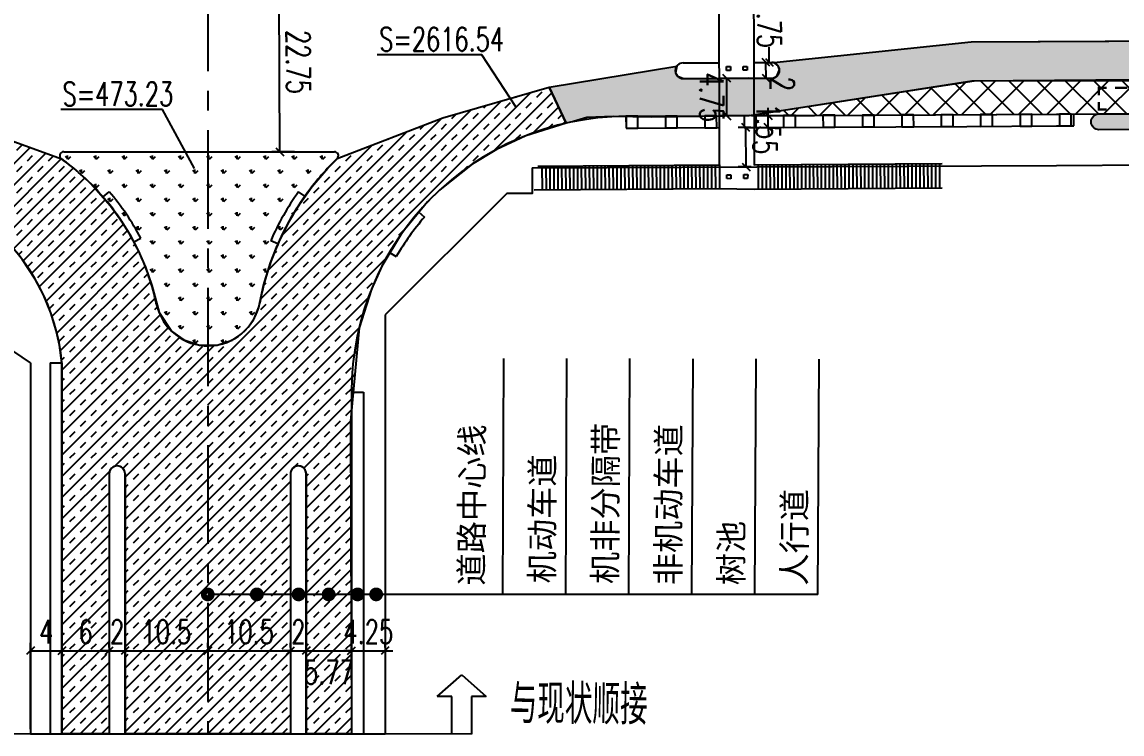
# Model space of a CAD drawing. Extents: x 113363 to 119694, y 18926 to 19620.
# Drawn here: x 116627.9 to 116767.5, y 19182.5 to 19272.9 of the extents above; entities that cross this region are included whole.
import ezdxf
from ezdxf.enums import TextEntityAlignment as Align

# ---------------------------------------------------------------- set-up
doc = ezdxf.new("R2010")
doc.units = 0
for name, pattern in [('11', [3, 2, -1]), ('CENTER', [2, 1.25, -0.25, 0.25, -0.25]), ('CONTINOUS', [0])]:
    doc.linetypes.add(name, pattern=pattern)
for name, color, linetype in [('AXIS', 2, 'Continuous'), ('SGFW', 4, 'Continuous'), ('人行天桥', 6, 'Continuous'), ('人行道', 1, 'Continuous'), ('公交站', 3, 'Continuous'), ('功能带', 2, 'Continuous'), ('对应标注', 1, 'Continuous'), ('无障碍', 3, 'Continuous'), ('树池绿化', 3, 'Continuous'), ('横断面宽度标注', 7, 'Continuous'), ('立道牙', 5, 'Continuous'), ('计量填充层1', 30, 'Continuous'), ('计量填充层2', 241, 'Continuous'), ('计量填充层5', 100, 'Continuous'), ('设计范围', 4, 'Continuous'), ('路网红线', 7, 'Continuous'), ('辅助填充', 3, 'Continuous')]:
    doc.layers.add(name, color=color, linetype=linetype)
doc.styles.add('H1', font='')
doc.styles.add('HZTXT', font='ROMANS', dxfattribs={"width": 0.75, "bigfont": 'HZTXT'})
doc.styles.get("Standard").update_dxf_attribs({"font": 'txtd.shx', "width": 0.7, "bigfont": 'hztxt.shx'})
doc.styles.add('txtd', font='txtd.shx', dxfattribs={"width": 0.7, "bigfont": 'hztxt.shx'})
doc.styles.add('XBT', font='', dxfattribs={"width": 0.85})
doc.styles.get('H1').set_extended_font_data('宋体')
doc.styles.get('XBT').set_extended_font_data('宋体')
doc.dimstyles.get("Standard").update_dxf_attribs({"dimtxt": 3, "dimasz": 1, "dimexe": 1, "dimexo": 0.625, "dimgap": 0.9, "dimtad": 1, "dimdsep": 46, "dimtxsty": 'txtd', "dimblk": 'OBLIQUE', "dimcen": 0.09, "dimclrd": 256, "dimadec": 0, "dimazin": 0, "dimtfac": 1, "dimtix": 1, "dimtmove": 2, "dimatfit": 3, "dimfxl": 1, "dimtolj": 1, "dimtzin": 0, "dimlwd": -1, "dimarcsym": 0})
doc.dimstyles.new('横断面', dxfattribs={"dimtxt": 3, "dimasz": 1, "dimexe": 1, "dimexo": 0.625, "dimgap": 0.9, "dimtad": 1, "dimdsep": 46, "dimtxsty": 'Standard', "dimblk": 'OBLIQUE', "dimcen": 0.09, "dimadec": 0, "dimazin": 0, "dimtfac": 1, "dimtix": 1, "dimtmove": 2, "dimatfit": 3, "dimfxl": 1, "dimtolj": 1, "dimtzin": 0, "dimarcsym": 0})

# ---------------------------------------------------------------- blocks, each defined once
blk = doc.blocks.new('_Oblique')
at = {"color": 0, "linetype": 'ByBlock', "lineweight": -2}
blk.add_line((-0.5, -0.5), (0.5, 0.5), dxfattribs=at)
blk = doc.blocks.new('*U45')
at = {"layer": '横断面宽度标注', "color": 0, "linetype": 'CONTINOUS', "lineweight": -2, "transparency": 16777216}
for p, q in [((116720.42, 19259.48), (116718.79, 19259.47)), ((116720.45, 19254.48), (116718.81, 19254.47))]:
    blk.add_line(p, q, dxfattribs=at)
at = {"layer": '横断面宽度标注', "linetype": 'CONTINOUS', "transparency": 16777216}
blk.add_line((116719.81, 19254.47), (116719.79, 19259.47), dxfattribs=at)
for p, rotation in [((116719.79, 19259.47), 90.28595695252076), ((116719.81, 19254.47), 270.2859569525208)]:
    blk.add_blockref('_Oblique', p, dxfattribs=dict(at, rotation=rotation))
at = {"layer": '横断面宽度标注', "color": 0, "linetype": 'CONTINOUS', "transparency": 16777216, "insert": (116722.2, 19256.99), "char_height": 3, "width": 0.000000001, "attachment_point": 5, "rotation": 270.286, "style": 'txtd'}
blk.add_mtext('\\A1;5', dxfattribs=at)
blk = doc.blocks.new('*U57')
at = {"layer": '横断面宽度标注', "linetype": 'CONTINOUS', "transparency": 16777216}
for p, q in [((116722.63, 19260.99), (116722.62, 19261.99)), ((116722.63, 19259.49), (116722.63, 19260.99)), ((116722.63, 19259.49), (116722.64, 19258.49))]:
    blk.add_line(p, q, dxfattribs=at)
at = {"layer": '横断面宽度标注', "color": 0, "linetype": 'CONTINOUS', "lineweight": -2, "transparency": 16777216}
for p, q in [((116721.45, 19260.98), (116723.63, 19260.99)), ((116721.67, 19259.48), (116723.63, 19259.49))]:
    blk.add_line(p, q, dxfattribs=at)
at = {"layer": '横断面宽度标注', "linetype": 'CONTINOUS', "transparency": 16777216}
for p, rotation in [((116722.63, 19260.99), 270.2859569526877), ((116722.63, 19259.49), 90.28595695268774)]:
    blk.add_blockref('_Oblique', p, dxfattribs=dict(at, rotation=rotation))
at = {"layer": '横断面宽度标注', "color": 0, "linetype": 'CONTINOUS', "transparency": 16777216, "insert": (116722.63, 19260.25), "char_height": 3, "width": 0.000000001, "attachment_point": 5, "rotation": 270.286, "style": 'txtd'}
blk.add_mtext('\\A1;1.5', dxfattribs=at)
blk = doc.blocks.new('*U70')
at = {"layer": '横断面宽度标注', "color": 0, "linetype": 'CONTINOUS', "lineweight": -2, "transparency": 16777216}
for p, q in [((116720.17, 19265.73), (116716.37, 19265.71)), ((116720.2, 19260.98), (116716.39, 19260.96))]:
    blk.add_line(p, q, dxfattribs=at)
at = {"layer": '横断面宽度标注', "linetype": 'CONTINOUS', "transparency": 16777216}
blk.add_line((116717.39, 19260.96), (116717.37, 19265.71), dxfattribs=at)
for p, rotation in [((116717.37, 19265.71), 90.28595695268774), ((116717.39, 19260.96), 270.2859569526877)]:
    blk.add_blockref('_Oblique', p, dxfattribs=dict(at, rotation=rotation))
at = {"layer": '横断面宽度标注', "color": 0, "linetype": 'CONTINOUS', "transparency": 16777216, "insert": (116715.44, 19263.33), "char_height": 3, "width": 0.000000001, "attachment_point": 5, "rotation": 270.286, "style": 'txtd'}
blk.add_mtext('\\A1;4.75', dxfattribs=at)
blk = doc.blocks.new('*U82')
at = {"layer": '横断面宽度标注', "color": 0, "linetype": 'CONTINOUS', "lineweight": -2, "transparency": 16777216}
for p, q in [((116721.43, 19267.73), (116723.34, 19267.74)), ((116721.42, 19265.73), (116723.35, 19265.74))]:
    blk.add_line(p, q, dxfattribs=at)
at = {"layer": '横断面宽度标注', "linetype": 'CONTINOUS', "transparency": 16777216}
blk.add_line((116722.35, 19265.74), (116722.34, 19267.74), dxfattribs=at)
for p, rotation in [((116722.34, 19267.74), 90.28595695268774), ((116722.35, 19265.74), 270.2859569526877)]:
    blk.add_blockref('_Oblique', p, dxfattribs=dict(at, rotation=rotation))
at = {"layer": '横断面宽度标注', "color": 0, "linetype": 'CONTINOUS', "transparency": 16777216, "insert": (116724.43, 19265.02), "char_height": 3, "width": 0.000000001, "attachment_point": 5, "rotation": 270.286, "style": 'txtd'}
blk.add_mtext('\\A1;2', dxfattribs=at)
blk = doc.blocks.new('*U94')
at = {"layer": '横断面宽度标注', "color": 0, "linetype": 'CONTINOUS', "lineweight": -2, "transparency": 16777216}
for p, q in [((116721.39, 19279.48), (116723.71, 19279.49)), ((116721.43, 19267.73), (116723.76, 19267.74))]:
    blk.add_line(p, q, dxfattribs=at)
at = {"layer": '横断面宽度标注', "linetype": 'CONTINOUS', "transparency": 16777216}
for p, q in [((116722.71, 19279.49), (116722.72, 19277.55)), ((116722.76, 19267.74), (116722.75, 19269.68))]:
    blk.add_line(p, q, dxfattribs=at)
for p, rotation in [((116722.71, 19279.49), 90.28595695268774), ((116722.76, 19267.74), 270.2859569526877)]:
    blk.add_blockref('_Oblique', p, dxfattribs=dict(at, rotation=rotation))
at = {"layer": '横断面宽度标注', "color": 0, "linetype": 'CONTINOUS', "transparency": 16777216, "insert": (116722.74, 19273.61), "char_height": 3, "width": 0.000000001, "attachment_point": 5, "rotation": 270.286, "style": 'txtd'}
blk.add_mtext('\\A1;11.75', dxfattribs=at)
blk = doc.blocks.new('*U311')
at = {"layer": '横断面宽度标注', "color": 0, "linetype": 'CONTINOUS', "lineweight": -2, "transparency": 16777216}
for p, q in [((116629, 19183.11), (116629, 19194.06)), ((116633, 19183.11), (116633, 19194.06))]:
    blk.add_line(p, q, dxfattribs=at)
at = {"layer": '横断面宽度标注', "linetype": 'CONTINOUS', "transparency": 16777216}
blk.add_line((116629, 19193.06), (116633, 19193.06), dxfattribs=at)
at = {"layer": '横断面宽度标注', "linetype": 'CONTINOUS', "transparency": 16777216, "rotation": 180}
blk.add_blockref('_Oblique', (116629, 19193.06), dxfattribs=at)
at = {"layer": '横断面宽度标注', "linetype": 'CONTINOUS', "transparency": 16777216}
blk.add_blockref('_Oblique', (116633, 19193.06), dxfattribs=at)
at = {"layer": '横断面宽度标注', "color": 0, "linetype": 'CONTINOUS', "transparency": 16777216, "insert": (116631, 19195.46), "char_height": 3, "width": 0.000000001, "attachment_point": 5, "style": 'txtd'}
blk.add_mtext('\\A1;4', dxfattribs=at)
blk = doc.blocks.new('*U312')
at = {"layer": '横断面宽度标注', "color": 0, "linetype": 'CONTINOUS', "lineweight": -2, "transparency": 16777216}
for p, q in [((116633, 19183.11), (116633, 19194.06)), ((116639, 19193.47), (116639, 19194.06))]:
    blk.add_line(p, q, dxfattribs=at)
at = {"layer": '横断面宽度标注', "linetype": 'CONTINOUS', "transparency": 16777216}
blk.add_line((116633, 19193.06), (116639, 19193.06), dxfattribs=at)
at = {"layer": '横断面宽度标注', "linetype": 'CONTINOUS', "transparency": 16777216, "rotation": 180}
blk.add_blockref('_Oblique', (116633, 19193.06), dxfattribs=at)
at = {"layer": '横断面宽度标注', "linetype": 'CONTINOUS', "transparency": 16777216}
blk.add_blockref('_Oblique', (116639, 19193.06), dxfattribs=at)
at = {"layer": '横断面宽度标注', "color": 0, "linetype": 'CONTINOUS', "transparency": 16777216, "insert": (116636, 19195.46), "char_height": 3, "width": 0.000000001, "attachment_point": 5, "style": 'txtd'}
blk.add_mtext('\\A1;6', dxfattribs=at)
blk = doc.blocks.new('*U313')
at = {"layer": '横断面宽度标注', "color": 0, "linetype": 'CONTINOUS', "lineweight": -2, "transparency": 16777216}
for p, q in [((116639, 19193.47), (116639, 19194.06)), ((116641, 19193.47), (116641, 19194.06))]:
    blk.add_line(p, q, dxfattribs=at)
at = {"layer": '横断面宽度标注', "linetype": 'CONTINOUS', "transparency": 16777216}
for p, q in [((116639, 19193.06), (116638, 19193.06)), ((116639, 19193.06), (116641, 19193.06)), ((116641, 19193.06), (116642, 19193.06))]:
    blk.add_line(p, q, dxfattribs=at)
blk.add_blockref('_Oblique', (116639, 19193.06), dxfattribs=at)
at = {"layer": '横断面宽度标注', "linetype": 'CONTINOUS', "transparency": 16777216, "rotation": 180}
blk.add_blockref('_Oblique', (116641, 19193.06), dxfattribs=at)
at = {"layer": '横断面宽度标注', "color": 0, "linetype": 'CONTINOUS', "transparency": 16777216, "insert": (116640, 19195.46), "char_height": 3, "width": 0.000000001, "attachment_point": 5, "style": 'txtd'}
blk.add_mtext('\\A1;2', dxfattribs=at)
blk = doc.blocks.new('*U315')
at = {"layer": '横断面宽度标注', "color": 0, "linetype": 'CONTINOUS', "lineweight": -2, "transparency": 16777216}
for p, q in [((116641, 19193.47), (116641, 19194.06)), ((116651.5, 19193.47), (116651.5, 19194.06))]:
    blk.add_line(p, q, dxfattribs=at)
at = {"layer": '横断面宽度标注', "linetype": 'CONTINOUS', "transparency": 16777216}
blk.add_line((116641, 19193.06), (116651.5, 19193.06), dxfattribs=at)
at = {"layer": '横断面宽度标注', "linetype": 'CONTINOUS', "transparency": 16777216, "rotation": 180}
blk.add_blockref('_Oblique', (116641, 19193.06), dxfattribs=at)
at = {"layer": '横断面宽度标注', "linetype": 'CONTINOUS', "transparency": 16777216}
blk.add_blockref('_Oblique', (116651.5, 19193.06), dxfattribs=at)
at = {"layer": '横断面宽度标注', "color": 0, "linetype": 'CONTINOUS', "transparency": 16777216, "insert": (116646.25, 19195.46), "char_height": 3, "width": 0.000000001, "attachment_point": 5, "style": 'txtd'}
blk.add_mtext('\\A1;10.5', dxfattribs=at)
blk = doc.blocks.new('*U316')
at = {"layer": '横断面宽度标注', "color": 0, "linetype": 'CONTINOUS', "lineweight": -2, "transparency": 16777216}
for p, q in [((116651.5, 19193.47), (116651.5, 19194.06)), ((116662, 19193.47), (116662, 19194.06))]:
    blk.add_line(p, q, dxfattribs=at)
at = {"layer": '横断面宽度标注', "linetype": 'CONTINOUS', "transparency": 16777216}
blk.add_line((116651.5, 19193.06), (116662, 19193.06), dxfattribs=at)
at = {"layer": '横断面宽度标注', "linetype": 'CONTINOUS', "transparency": 16777216, "rotation": 180}
blk.add_blockref('_Oblique', (116651.5, 19193.06), dxfattribs=at)
at = {"layer": '横断面宽度标注', "linetype": 'CONTINOUS', "transparency": 16777216}
blk.add_blockref('_Oblique', (116662, 19193.06), dxfattribs=at)
at = {"layer": '横断面宽度标注', "color": 0, "linetype": 'CONTINOUS', "transparency": 16777216, "insert": (116656.75, 19195.46), "char_height": 3, "width": 0.000000001, "attachment_point": 5, "style": 'txtd'}
blk.add_mtext('\\A1;10.5', dxfattribs=at)
blk = doc.blocks.new('*U317')
at = {"layer": '横断面宽度标注', "color": 0, "linetype": 'CONTINOUS', "lineweight": -2, "transparency": 16777216}
for p, q in [((116662, 19193.47), (116662, 19194.06)), ((116664, 19193.47), (116664, 19194.06))]:
    blk.add_line(p, q, dxfattribs=at)
at = {"layer": '横断面宽度标注', "linetype": 'CONTINOUS', "transparency": 16777216}
for p, q in [((116662, 19193.06), (116661, 19193.06)), ((116662, 19193.06), (116664, 19193.06)), ((116664, 19193.06), (116665, 19193.06))]:
    blk.add_line(p, q, dxfattribs=at)
blk.add_blockref('_Oblique', (116662, 19193.06), dxfattribs=at)
at = {"layer": '横断面宽度标注', "linetype": 'CONTINOUS', "transparency": 16777216, "rotation": 180}
blk.add_blockref('_Oblique', (116664, 19193.06), dxfattribs=at)
at = {"layer": '横断面宽度标注', "color": 0, "linetype": 'CONTINOUS', "transparency": 16777216, "insert": (116663, 19195.46), "char_height": 3, "width": 0.000000001, "attachment_point": 5, "style": 'txtd'}
blk.add_mtext('\\A1;2', dxfattribs=at)
blk = doc.blocks.new('*U319')
at = {"layer": '横断面宽度标注', "color": 0, "linetype": 'CONTINOUS', "lineweight": -2, "transparency": 16777216}
for p, q in [((116663.98, 19193.69), (116663.98, 19194.06)), ((116669.75, 19193.69), (116669.75, 19194.06))]:
    blk.add_line(p, q, dxfattribs=at)
at = {"layer": '横断面宽度标注', "linetype": 'CONTINOUS', "transparency": 16777216}
blk.add_line((116663.98, 19193.06), (116669.75, 19193.06), dxfattribs=at)
at = {"layer": '横断面宽度标注', "linetype": 'CONTINOUS', "transparency": 16777216, "rotation": 180}
blk.add_blockref('_Oblique', (116663.98, 19193.06), dxfattribs=at)
at = {"layer": '横断面宽度标注', "linetype": 'CONTINOUS', "transparency": 16777216}
blk.add_blockref('_Oblique', (116669.75, 19193.06), dxfattribs=at)
at = {"layer": '横断面宽度标注', "color": 0, "linetype": 'CONTINOUS', "transparency": 16777216, "insert": (116666.88, 19190.33), "char_height": 3, "width": 0.000000001, "attachment_point": 5, "style": 'txtd'}
blk.add_mtext('\\A1;5.77', dxfattribs=at)
blk = doc.blocks.new('*U320')
at = {"layer": '横断面宽度标注', "color": 0, "linetype": 'CONTINOUS', "lineweight": -2, "transparency": 16777216}
for p, q in [((116669.75, 19193.47), (116669.75, 19194.06)), ((116674, 19193.47), (116674, 19194.06))]:
    blk.add_line(p, q, dxfattribs=at)
at = {"layer": '横断面宽度标注', "linetype": 'CONTINOUS', "transparency": 16777216}
for p, q in [((116669.75, 19193.06), (116668.75, 19193.06)), ((116669.75, 19193.06), (116674, 19193.06)), ((116674, 19193.06), (116675, 19193.06))]:
    blk.add_line(p, q, dxfattribs=at)
blk.add_blockref('_Oblique', (116669.75, 19193.06), dxfattribs=at)
at = {"layer": '横断面宽度标注', "linetype": 'CONTINOUS', "transparency": 16777216, "rotation": 180}
blk.add_blockref('_Oblique', (116674, 19193.06), dxfattribs=at)
at = {"layer": '横断面宽度标注', "color": 0, "linetype": 'CONTINOUS', "transparency": 16777216, "insert": (116671.88, 19195.46), "char_height": 3, "width": 0.000000001, "attachment_point": 5, "style": 'txtd'}
blk.add_mtext('\\A1;4.25', dxfattribs=at)
blk = doc.blocks.new('*U178')
at = {"layer": '横断面宽度标注', "color": 0, "linetype": 'CONTINOUS', "lineweight": -2, "transparency": 16777216}
for p, q in [((116662.4, 19279.19), (116659.54, 19279.17)), ((116660.65, 19256.39), (116660.54, 19279.18)), ((116662.51, 19256.4), (116659.65, 19256.39))]:
    blk.add_line(p, q, dxfattribs=at)
for p, rotation in [((116660.54, 19279.18), 90.28595695223831), ((116660.65, 19256.39), 270.2859569522383)]:
    blk.add_blockref('_Oblique', p, dxfattribs=dict(at, rotation=rotation))
at = {"layer": '横断面宽度标注', "color": 0, "linetype": 'CONTINOUS', "transparency": 16777216, "insert": (116662.99, 19267.8), "char_height": 3, "width": 0.000000001, "attachment_point": 5, "rotation": 270.286}
blk.add_mtext('\\A1;22.75', dxfattribs=at)
blk = doc.blocks.new('三位2')
at = {"layer": '公交站'}
blk.add_hatch(color=256, dxfattribs=at).paths.add_polyline_path([(17.66, -9.6, 0.999374), (18.44, -7.75), (-18.44, 7.75, 0.999374), (-19.21, 5.91)])
at = {"layer": '公交站', "linetype": 'Continuous'}
for points in [[(-17.53, 9.92, 0.3, 0.3, 0), (-17.16, 10.8, 0.3, 0.3, 0), (-16.23, 10.41, 0.3, 0.3, 0)], [(-13.83, 9.41, 0.3, 0.3, 0), (-15.27, 10.01, 0.3, 0.3, 0)], [(-17.86, 9.15, 0.3, 0.3, 0), (-18.23, 8.27, 0.3, 0.3, 0), (-17.29, 7.88, 0.3, 0.3, 0)], [(-10.89, 8.18, 0.3, 0.3, 0), (-12.34, 8.79, 0.3, 0.3, 0)], [(-7.89, 6.92, 0.3, 0.3, 0), (-9.33, 7.53, 0.3, 0.3, 0)], [(-6.46, 5.29, 0.3, 0.3, 0), (-6.09, 6.17, 0.3, 0.3, 0), (-7.03, 6.57, 0.3, 0.3, 0)], [(-4.65, 5.73, 0.2, 0.2, 0), (-6.79, 3.22, 0.2, 0.2, 0)], [(-5.87, 2.83, 0.2, 0.2, 0), (-5.58, 6.12, 0.2, 0.2, 0)], [(-4.62, 4.52, 0.3, 0.3, 0), (-4.25, 5.4, 0.3, 0.3, 0), (-3.31, 5.01, 0.3, 0.3, 0)], [(-6.79, 4.52, 0.3, 0.3, 0), (-7.15, 3.64, 0.3, 0.3, 0), (-8.09, 4.03, 0.3, 0.3, 0)], [(-0.92, 4.01, 0.3, 0.3, 0), (-2.36, 4.61, 0.3, 0.3, 0)], [(-4.94, 3.75, 0.3, 0.3, 0), (-5.31, 2.87, 0.3, 0.3, 0), (-4.37, 2.47, 0.3, 0.3, 0)], [(2.02, 2.78, 0.3, 0.3, 0), (0.58, 3.38, 0.3, 0.3, 0)], [(5.03, 1.52, 0.3, 0.3, 0), (3.59, 2.13, 0.3, 0.3, 0)], [(6.45, -0.11, 0.3, 0.3, 0), (6.82, 0.77, 0.3, 0.3, 0), (5.89, 1.16, 0.3, 0.3, 0)], [(8.26, 0.33, 0.2, 0.2, 0), (6.13, -2.18, 0.2, 0.2, 0)], [(7.05, -2.57, 0.2, 0.2, 0), (7.34, 0.72, 0.2, 0.2, 0)], [(8.3, -0.88, 0.3, 0.3, 0), (8.67, 0, 0.3, 0.3, 0), (9.6, -0.39, 0.3, 0.3, 0)], [(6.13, -0.88, 0.3, 0.3, 0), (5.76, -1.76, 0.3, 0.3, 0), (4.83, -1.37, 0.3, 0.3, 0)], [(12, -1.39, 0.3, 0.3, 0), (10.56, -0.79, 0.3, 0.3, 0)], [(7.98, -1.65, 0.3, 0.3, 0), (7.61, -2.54, 0.3, 0.3, 0), (8.54, -2.93, 0.3, 0.3, 0)], [(14.94, -2.62, 0.3, 0.3, 0), (13.5, -2.02, 0.3, 0.3, 0)], [(17.95, -3.88, 0.3, 0.3, 0), (16.5, -3.28, 0.3, 0.3, 0)], [(19.37, -5.51, 0.3, 0.3, 0), (19.74, -4.63, 0.3, 0.3, 0), (18.8, -4.24, 0.3, 0.3, 0)], [(19.05, -6.28, 0.3, 0.3, 0), (18.68, -7.17, 0.3, 0.3, 0), (17.74, -6.77, 0.3, 0.3, 0)]]:
    blk.add_lwpolyline(points, format="xyseb", dxfattribs=at)
at = {"layer": '公交站'}
blk.add_lwpolyline([(18.44, -7.75, -1), (17.66, -9.59), (-19.21, 5.91, -1), (-18.44, 7.75)], format="xyb", close=True, dxfattribs=at)
at = {"layer": '公交站', "linetype": 'Continuous'}
for points in [[(-4.65, 5.73, 0.3, 0.3, 0), (-5.58, 6.12, 0.3, 0.3, 0), (-6.79, 3.22, 0.3, 0.3, 0), (-5.87, 2.83, 0.3, 0.3, 0)], [(8.26, 0.33, 0.3, 0.3, 0), (7.34, 0.72, 0.3, 0.3, 0), (6.13, -2.18, 0.3, 0.3, 0), (7.05, -2.57, 0.3, 0.3, 0)]]:
    blk.add_lwpolyline(points, format="xyseb", close=True, dxfattribs=at)
at = {"layer": '公交站', "style": 'XBT', "width": 0.85}
blk.add_attdef('公交站台', text='', height=3, rotation=337.1616, dxfattribs=at).set_placement((-9.91, -3.65), align=Align.BOTTOM_LEFT)
blk = doc.blocks.new('11')
at = {"layer": '树池绿化', "linetype": 'CONTINOUS'}
blk.add_lwpolyline([(0, 0), (1.5, 0), (1.5, 1.5), (0, 1.5)], close=True, dxfattribs=at)

msp = doc.modelspace()

# ---------------------------------------------------------------- hatches: boundary and pattern name
at = {"layer": '计量填充层1'}
h = msp.add_hatch(dxfattribs=at)
h.set_pattern_fill('NET', color=256, scale=0.8, angle=45, style=0)
h.paths.add_polyline_path([(116888.663, 19261.811), (116862.414, 19265.902), (116838.854, 19265.873), (116829.973, 19265.843), (116813.659, 19265.789), (116797.686, 19265.729), (116775.358, 19265.41), (116748.742, 19265.346), (116742.338, 19264.371), (116735.499, 19263.33), (116720.514, 19261.012), (116724.695, 19260.998), (116727.868, 19261.014), (116822.994, 19261.489), (116871.402, 19261.731)])
at = {"layer": '计量填充层2'}
h = msp.add_hatch(dxfattribs=at)
h.set_pattern_fill('ANSI33', color=256, scale=0.3, style=0)
h.paths.add_polyline_path([(116887.268, 19271.024), (116887.313, 19262.059), (116862.414, 19265.902), (116828.625, 19265.838), (116790.46, 19265.687), (116748.443, 19265.345), (116720.198, 19260.976), (116707.843, 19260.79), (116702.974, 19260.853), (116699.609, 19260.731), (116697.906, 19260.223), (116696.985, 19260.026), (116694.806, 19264.579), (116711.007, 19267.254), (116710.867, 19266.41), (116711.139, 19265.984), (116711.869, 19265.684), (116723.286, 19265.766), (116723.713, 19265.999), (116724.06, 19266.784), (116723.878, 19267.318), (116723.341, 19267.742), (116748.358, 19270.345), (116818.337, 19270.686), (116854.838, 19270.864)])
h.paths.add_polyline_path([(116759.778, 19293.924), (116755.137, 19294.008), (116746.375, 19294.759), (116741.404, 19295.52), (116735.207, 19296.541), (116729.199, 19297.379), (116722.684, 19297.873), (116682.668, 19297.789), (116682.698, 19291.789), (116710.832, 19291.846), (116711.259, 19292.757), (116711.828, 19292.935), (116722.41, 19292.987), (116723.216, 19292.979), (116723.859, 19292.593), (116724.282, 19292.044), (116724.467, 19288.71), (116850.513, 19289.414), (116850.524, 19287.414), (116887.186, 19287.607), (116887.039, 19294.557), (116823.44, 19294.263), (116789.056, 19294.07), (116769.254, 19293.96)])
h = msp.add_hatch(dxfattribs=at)
h.set_pattern_fill('TRANS', color=256, scale=0.3, angle=45, style=0)
h.paths.add_polyline_path([(116611.484, 19252.815), (116616.871, 19261.341), (116632.928, 19255.498), (116634.731, 19254.102), (116636.739, 19252.265), (116639.163, 19249.531), (116640.571, 19247.584), (116641.627, 19245.876), (116642.681, 19243.868), (116643.594, 19241.76), (116644.395, 19239.425), (116645.315, 19236), (116646.915, 19233.61), (116648.457, 19232.507), (116650.458, 19231.843), (116652.702, 19231.86), (116654.58, 19232.493), (116655.756, 19233.263), (116656.661, 19234.16), (116657.436, 19235.318), (116657.972, 19236.676), (116658.587, 19239.426), (116659.453, 19242.277), (116660.214, 19244.247), (116661.069, 19246.116), (116662.228, 19248.267), (116663.181, 19249.8), (116664.708, 19251.94), (116666.74, 19254.333), (116667.606, 19255.232), (116667.925, 19255.546), (116681.345, 19260.709), (116694.806, 19264.579), (116696.985, 19260.026), (116691.846, 19258.433), (116688.129, 19256.7), (116685.048, 19254.827), (116680.938, 19251.55), (116679.392, 19250.022), (116676.105, 19246.01), (116673.606, 19241.869), (116672.268, 19238.934), (116670.71, 19234.041), (116669.633, 19222.197), (116669.75, 19182.778), (116669.75, 19182.487), (116664, 19182.487), (116664, 19215.522), (116663.848, 19216.053), (116663.668, 19216.267), (116663.272, 19216.484), (116662.842, 19216.51), (116662.528, 19216.404), (116662.19, 19216.109), (116662.062, 19215.868), (116662, 19215.522), (116662, 19182.487), (116641, 19182.487), (116641, 19215.522), (116640.934, 19215.879), (116640.714, 19216.222), (116640.469, 19216.406), (116640.199, 19216.502), (116639.922, 19216.519), (116639.545, 19216.413), (116639.277, 19216.214), (116639.088, 19215.932), (116639.006, 19215.631), (116639, 19215.522), (116639, 19182.487), (116633, 19182.487), (116633, 19229.611), (116632.69, 19231.848), (116632.277, 19233.715), (116631.582, 19235.964), (116630.644, 19238.231), (116629.588, 19240.245), (116627.977, 19242.689), (116626.585, 19244.405), (116624.458, 19246.545), (116621.705, 19248.697), (116620.112, 19249.696), (116618.297, 19250.652), (116616.334, 19251.492), (116615.114, 19251.921), (116613.789, 19252.312), (116612.388, 19252.644)])
at = {"layer": '计量填充层5', "linetype": 'CONTINOUS'}
h = msp.add_hatch(dxfattribs=at)
h.set_pattern_fill('GRASS', color=256, scale=0.1, style=0)
h.set_pattern_definition([(90, (0, 0), (-1.79605, 1.79605), [0.47625, -3.11585]), (45, (0, 0), (-1.796051224, 1.796051224), [0.47625, -2.06375]), (135, (0, 0), (-1.796051224, -1.796051224), [0.47625, -2.06375])])
edge = h.paths.add_edge_path()
edge.add_arc((116692, 19230.835), 34.5, 157.28255, 169.34703)
edge.add_arc((116651.532, 19238.432), 6.675, 192.53192, 349.47621, ccw=False)
edge.add_arc((116615.169, 19230.701), 30.5, 11.88591, 26.18109)
edge.add_arc((116615.169, 19230.701), 30.5, 26.18109, 42.50311)
edge.add_arc((116615.169, 19230.701), 30.5, 42.50311, 54.38989)
edge.add_arc((116633.219, 19255.904), 0.5, 90, 234.38989, ccw=False)
edge.add_line((116633.219, 19256.404), (116667.576, 19256.404))
edge.add_arc((116667.576, 19255.904), 0.5, -45.74747, 90, ccw=False)
edge.add_arc((116692, 19230.835), 34.5, 134.25253, 143.80435)
edge.add_arc((116692, 19230.835), 34.5, 143.80435, 157.28255)

# ---------------------------------------------------------------- linework, layer by layer
at = {"layer": 'AXIS', "color": 211, "linetype": 'CENTER', "ltscale": 10}
msp.add_line((116651.5, 19279.133), (116651.5, 19182.487), dxfattribs=at)
at = {"layer": '人行天桥'}
for points in [[(116716.43, 19254.73), (116716.344, 19303.83)], [(116720.684, 19304.1), (116720.844, 19254.73), (116744.688, 19254.91)], [(116693.406, 19254.57), (116716.43, 19254.73)], [(116693.906, 19254.58), (116693.93, 19251.58)], [(116694.406, 19254.58), (116694.43, 19251.58)], [(116694.906, 19254.58), (116694.93, 19251.58)], [(116695.406, 19254.59), (116695.43, 19251.59)], [(116695.906, 19254.59), (116695.93, 19251.59)], [(116696.406, 19254.59), (116696.43, 19251.59)], [(116696.906, 19254.6), (116696.93, 19251.6)], [(116697.406, 19254.6), (116697.43, 19251.6)], [(116697.906, 19254.6), (116697.93, 19251.6)], [(116698.406, 19254.609), (116698.43, 19251.609)], [(116698.906, 19254.609), (116698.93, 19251.609)], [(116699.406, 19254.609), (116699.43, 19251.609)], [(116699.906, 19254.619), (116699.93, 19251.619)], [(116700.406, 19254.619), (116700.43, 19251.619)], [(116700.906, 19254.619), (116700.93, 19251.619)], [(116701.406, 19254.631), (116701.43, 19251.631)], [(116701.906, 19254.631), (116701.93, 19251.631)], [(116702.406, 19254.631), (116702.43, 19251.631)], [(116702.906, 19254.641), (116702.93, 19251.641)], [(116703.406, 19254.641), (116703.43, 19251.641)], [(116703.906, 19254.641), (116703.93, 19251.641)], [(116704.406, 19254.65), (116704.43, 19251.65)], [(116704.906, 19254.65), (116704.93, 19251.65)], [(116705.406, 19254.65), (116705.43, 19251.65)], [(116705.906, 19254.66), (116705.93, 19251.66)], [(116706.406, 19254.66), (116706.43, 19251.66)], [(116706.906, 19254.67), (116706.93, 19251.67)], [(116707.406, 19254.67), (116707.43, 19251.67)], [(116707.906, 19254.67), (116707.93, 19251.67)], [(116708.406, 19254.68), (116708.43, 19251.68)], [(116708.906, 19254.68), (116708.93, 19251.68)], [(116709.406, 19254.68), (116709.43, 19251.68)], [(116709.906, 19254.689), (116709.93, 19251.689)], [(116710.406, 19254.689), (116710.43, 19251.689)], [(116710.906, 19254.689), (116710.93, 19251.689)], [(116711.406, 19254.699), (116711.43, 19251.699)], [(116711.906, 19254.699), (116711.93, 19251.699)], [(116712.406, 19254.699), (116712.43, 19251.699)], [(116712.906, 19254.711), (116712.93, 19251.711)], [(116713.406, 19254.711), (116713.43, 19251.711)], [(116713.906, 19254.711), (116713.93, 19251.711)], [(116714.406, 19254.721), (116714.43, 19251.721)], [(116714.906, 19254.721), (116714.93, 19251.721)], [(116715.406, 19254.721), (116715.43, 19251.721)], [(116715.906, 19254.73), (116715.93, 19251.73)], [(116716.43, 19254.73), (116716.449, 19251.73)], [(116721.344, 19254.73), (116721.359, 19251.641)], [(116721.844, 19254.74), (116721.859, 19251.65)], [(116722.344, 19254.74), (116722.359, 19251.65)], [(116722.844, 19254.75), (116722.859, 19251.66)], [(116723.344, 19254.75), (116723.359, 19251.66)], [(116723.844, 19254.75), (116723.859, 19251.66)], [(116724.344, 19254.76), (116724.359, 19251.67)], [(116724.844, 19254.76), (116724.859, 19251.67)], [(116725.344, 19254.76), (116725.359, 19251.67)], [(116725.844, 19254.77), (116725.859, 19251.68)], [(116726.344, 19254.77), (116726.359, 19251.68)], [(116726.844, 19254.779), (116726.859, 19251.689)], [(116727.344, 19254.779), (116727.359, 19251.689)], [(116727.844, 19254.779), (116727.859, 19251.689)], [(116728.344, 19254.789), (116728.359, 19251.699)], [(116728.844, 19254.789), (116728.859, 19251.699)], [(116729.344, 19254.789), (116729.359, 19251.699)], [(116729.844, 19254.801), (116729.859, 19251.711)], [(116730.344, 19254.801), (116730.359, 19251.711)], [(116730.844, 19254.811), (116730.859, 19251.721)], [(116731.344, 19254.811), (116731.359, 19251.721)], [(116731.844, 19254.811), (116731.859, 19251.721)], [(116732.344, 19254.82), (116732.359, 19251.73)], [(116732.844, 19254.82), (116732.859, 19251.73)], [(116733.344, 19254.82), (116733.359, 19251.73)], [(116733.844, 19254.83), (116733.859, 19251.74)], [(116734.344, 19254.83), (116734.359, 19251.74)], [(116734.844, 19254.84), (116734.859, 19251.75)], [(116735.344, 19254.84), (116735.359, 19251.75)], [(116735.844, 19254.84), (116735.859, 19251.75)], [(116736.344, 19254.85), (116736.359, 19251.76)], [(116736.844, 19254.85), (116736.859, 19251.76)], [(116737.344, 19254.85), (116737.359, 19251.76)], [(116737.844, 19254.859), (116737.859, 19251.77)], [(116738.344, 19254.859), (116738.359, 19251.77)], [(116738.844, 19254.869), (116738.859, 19251.779)], [(116739.344, 19254.869), (116739.359, 19251.779)], [(116739.844, 19254.869), (116739.859, 19251.779)], [(116740.344, 19254.881), (116740.359, 19251.789)], [(116740.844, 19254.881), (116740.859, 19251.789)], [(116741.344, 19254.881), (116741.359, 19251.789)], [(116741.844, 19254.891), (116741.859, 19251.801)], [(116742.344, 19254.891), (116742.359, 19251.801)], [(116742.844, 19254.9), (116742.859, 19251.811)], [(116743.344, 19254.9), (116743.359, 19251.811)], [(116743.844, 19254.9), (116743.859, 19251.811)], [(116744.344, 19254.91), (116744.359, 19251.82)], [(116692.93, 19251.57), (116716.449, 19251.73)], [(116716.449, 19251.73), (116720.859, 19251.641), (116744.711, 19251.82)]]:
    msp.add_lwpolyline(points, dxfattribs=at)
at = {"layer": '人行天桥', "linetype": '11'}
for points in [[(116717.82, 19266.727), (116717.32, 19266.732), (116717.328, 19267.232), (116717.828, 19267.227), (116717.82, 19266.727)], [(116719.938, 19266.736), (116719.438, 19266.742), (116719.445, 19267.242), (116719.945, 19267.236), (116719.938, 19266.736)], [(116717.859, 19252.98), (116717.359, 19252.986), (116717.367, 19253.486), (116717.867, 19253.48), (116717.859, 19252.98)], [(116720.008, 19253.004), (116719.508, 19253.01), (116719.516, 19253.51), (116720.016, 19253.504), (116720.008, 19253.004)]]:
    msp.add_lwpolyline(points, close=True, dxfattribs=at)
at = {"layer": '人行道', "ltscale": 10}
msp.add_line((116692.673, 19254.339), (116759.19, 19254.67), dxfattribs=at)
at = {"layer": '人行道'}
for p, q in [((116689.444, 19251.114), (116674, 19235.691)), ((116629, 19229.611), (116605.796, 19245.405)), ((116674, 19235.691), (116674, 19182.487)), ((116629, 19229.611), (116629, 19182.487)), ((116629, 19182.487), (116674, 19182.487))]:
    msp.add_line(p, q, dxfattribs=at)
at = {"layer": '人行道', "ltscale": 10}
msp.add_lwpolyline([(116692.673, 19254.339), (116692.688, 19251.114), (116689.444, 19251.114)], dxfattribs=at)
at = {"layer": '功能带', "linetype": 'CONTINOUS'}
for p, q in [((116688.928, 19200.207), (116689.077, 19230.157)), ((116696.928, 19200.207), (116697.078, 19230.157)), ((116704.928, 19200.207), (116705.078, 19230.157)), ((116712.928, 19200.207), (116713.078, 19230.117)), ((116720.928, 19200.207), (116721.078, 19230.117)), ((116728.928, 19200.207), (116729.078, 19230.077)), ((116728.928, 19200.207), (116651.5, 19200.207))]:
    msp.add_line(p, q, dxfattribs=at)
for points in [[(116651.561, 19200.577, 1, 1, 1), (116651.439, 19199.837, 1, 1, 1)], [(116657.793, 19200.577, 1, 1, 1), (116657.671, 19199.837, 1, 1, 1)], [(116663.087, 19200.577, 1, 1, 1), (116662.965, 19199.837, 1, 1, 1)], [(116666.904, 19200.577, 1, 1, 1), (116666.782, 19199.837, 1, 1, 1)], [(116670.577, 19200.577, 1, 1, 1), (116670.455, 19199.837, 1, 1, 1)], [(116672.932, 19200.577, 1, 1, 1), (116672.81, 19199.837, 1, 1, 1)]]:
    msp.add_lwpolyline(points, format="xyseb", close=True, dxfattribs=at)
at = {"layer": '对应标注', "linetype": 'CONTINOUS'}
for p, q in [((116686.279, 19268.702), (116672.985, 19268.702)), ((116690.606, 19262.101), (116686.279, 19268.702)), ((116645.777, 19261.745), (116632.843, 19261.745)), ((116649.804, 19254.257), (116645.777, 19261.745))]:
    msp.add_line(p, q, dxfattribs=at)
at = {"layer": '无障碍', "linetype": 'CONTINOUS'}
for p, q in [((116638.229, 19250.663), (116638.985, 19251.318)), ((116663.822, 19250.741), (116663.005, 19251.318)), ((116678.256, 19248.769), (116679.013, 19248.115)), ((116642.138, 19244.947), (116643.022, 19245.414)), ((116660.409, 19244.701), (116659.494, 19245.103)), ((116674.567, 19243.618), (116675.429, 19243.111))]:
    msp.add_line(p, q, dxfattribs=at)
for centre, radius, start, end in [((116615.169, 19230.701), 31.5, 27.84316, 40.88096), ((116692, 19230.835), 35.5, 144.76185, 156.30165), ((116704.75, 19225.898), 34, 139.1987, 149.5846)]:
    msp.add_arc(centre, radius, start, end, dxfattribs=at)
at = {"layer": '树池绿化', "linetype": 'CONTINOUS'}
for p, q in [((116704.575, 19260.898), (116704.583, 19259.398)), ((116704.575, 19260.898), (116704.583, 19259.398)), ((116761.401, 19259.682), (116761.394, 19261.182)), ((116761.401, 19259.682), (116761.394, 19261.182)), ((116704.583, 19259.398), (116716.421, 19259.457)), ((116720.828, 19259.479), (116747.836, 19259.614)), ((116747.836, 19259.614), (116759.19, 19259.671)), ((116759.19, 19259.671), (116761.401, 19259.682)), ((116631.5, 19229.611), (116631.5, 19182.487)), ((116631.5, 19229.611), (116633, 19229.611)), ((116631.5, 19229.611), (116631.5, 19182.487)), ((116631.5, 19229.611), (116633, 19229.611)), ((116669.75, 19225.898), (116671.25, 19225.898)), ((116669.75, 19225.898), (116671.25, 19225.898)), ((116671.25, 19225.898), (116671.25, 19182.487)), ((116671.25, 19225.898), (116671.25, 19182.487))]:
    msp.add_line(p, q, dxfattribs=at)
at = {"layer": '立道牙'}
for p, q in [((116711.828, 19267.684), (116716.407, 19267.707)), ((116720.802, 19267.729), (116723.061, 19267.74)), ((116711.828, 19265.684), (116716.41, 19265.707)), ((116720.808, 19265.729), (116723.061, 19265.74)), ((116704.575, 19260.898), (116716.419, 19260.957)), ((116720.823, 19260.979), (116759.19, 19261.171)), ((116759.19, 19261.171), (116847.315, 19261.61)), ((116633.219, 19256.404), (116667.576, 19256.404)), ((116633, 19229.611), (116633, 19182.487)), ((116669.75, 19225.898), (116669.75, 19182.487)), ((116639, 19215.522), (116639, 19182.487)), ((116641, 19215.522), (116641, 19182.487)), ((116662, 19215.522), (116662, 19182.487)), ((116664, 19215.522), (116664, 19182.487))]:
    msp.add_line(p, q, dxfattribs=at)
for centre, radius, start, end in [((116711.828, 19266.684), 1, 90, 270), ((116723.061, 19266.74), 1, 270, 90), ((116704.75, 19225.898), 35, 90.28596, 180), ((116633.219, 19255.904), 0.5, 90, 234.38989), ((116667.576, 19255.904), 0.5, 314.25253, 90), ((116615.169, 19230.701), 30.5, 42.50311, 54.38989), ((116692, 19230.835), 34.5, 134.25253, 143.80435), ((116607.089, 19227.163), 26.026, 5.39773, 92.93442), ((116615.169, 19230.701), 30.5, 26.18109, 42.50311), ((116692, 19230.835), 34.5, 143.80435, 157.28255), ((116615.169, 19230.701), 30.5, 11.88591, 26.18109), ((116692, 19230.835), 34.5, 157.28255, 169.34703), ((116651.532, 19238.432), 6.675, 192.53192, 349.47621), ((116640, 19215.522), 1, 0, 180), ((116663, 19215.522), 1, 0, 180)]:
    msp.add_arc(centre, radius, start, end, dxfattribs=at)
at = {"layer": '计量填充层1'}
msp.add_lwpolyline([(116888.663, 19261.811), (116862.414, 19265.902), (116838.854, 19265.873), (116829.973, 19265.843), (116813.659, 19265.789), (116797.686, 19265.729), (116775.358, 19265.41), (116748.742, 19265.346), (116742.338, 19264.371), (116735.499, 19263.33), (116720.514, 19261.012), (116724.695, 19260.998), (116727.868, 19261.014), (116822.994, 19261.489), (116871.402, 19261.731)], close=True, dxfattribs=at)
at = {"layer": '计量填充层2'}
for points in [[(116694.806, 19264.579), (116711.007, 19267.254), (116710.867, 19266.41), (116711.097, 19266.003), (116711.828, 19265.684), (116714.733, 19265.699), (116721.242, 19265.731), (116723.4, 19265.8), (116723.662, 19265.941), (116723.931, 19266.246), (116724.039, 19266.532), (116724.043, 19266.932), (116723.858, 19267.345), (116723.516, 19267.631), (116723.341, 19267.742), (116748.358, 19270.345), (116867.269, 19270.925)], [(116616.871, 19261.341), (116632.928, 19255.498), (116634.731, 19254.102), (116636.739, 19252.265), (116639.163, 19249.531), (116640.571, 19247.584), (116641.627, 19245.876), (116642.681, 19243.868), (116643.594, 19241.76), (116644.395, 19239.425), (116645.315, 19236), (116646.915, 19233.61), (116648.457, 19232.507), (116650.458, 19231.843), (116652.702, 19231.86), (116654.58, 19232.493), (116655.756, 19233.263), (116656.661, 19234.16), (116657.436, 19235.318), (116657.972, 19236.676), (116658.587, 19239.426), (116659.453, 19242.277), (116660.214, 19244.247), (116661.069, 19246.116), (116662.228, 19248.267), (116663.181, 19249.8), (116664.708, 19251.94), (116666.74, 19254.333), (116667.606, 19255.232), (116667.925, 19255.546), (116681.345, 19260.709), (116694.806, 19264.579), (116696.985, 19260.026), (116691.846, 19258.433), (116688.129, 19256.7), (116685.048, 19254.827), (116680.938, 19251.55), (116679.392, 19250.022), (116676.105, 19246.01), (116673.606, 19241.869), (116672.268, 19238.934), (116670.71, 19234.041), (116669.633, 19222.197), (116669.75, 19182.778), (116669.75, 19182.487), (116664, 19182.487), (116664, 19215.522), (116663.848, 19216.053), (116663.668, 19216.267), (116663.272, 19216.484), (116662.842, 19216.51), (116662.528, 19216.404), (116662.19, 19216.109), (116662.062, 19215.868), (116662, 19215.522), (116662, 19182.487), (116641, 19182.487), (116641, 19215.522), (116640.934, 19215.879), (116640.714, 19216.222), (116640.469, 19216.406), (116640.199, 19216.502), (116639.922, 19216.519), (116639.545, 19216.413), (116639.277, 19216.214), (116639.088, 19215.932), (116639.006, 19215.631), (116639, 19215.522), (116639, 19182.487), (116633, 19182.487), (116633, 19229.611), (116632.69, 19231.848), (116632.277, 19233.715), (116631.582, 19235.964), (116630.644, 19238.231), (116629.588, 19240.245), (116627.977, 19242.689), (116626.585, 19244.405)]]:
    msp.add_lwpolyline(points, dxfattribs=at)
at = {"layer": '设计范围', "linetype": 'Continuous'}
for p, q in [((116680.626, 19187.241), (116683.725, 19189.986)), ((116680.626, 19187.241), (116683.725, 19189.986)), ((116683.725, 19189.986), (116686.818, 19187.235)), ((116683.725, 19189.986), (116686.818, 19187.235)), ((116682.466, 19187.239), (116680.626, 19187.241)), ((116682.466, 19187.239), (116680.626, 19187.241)), ((116682.461, 19182.488), (116682.466, 19187.239)), ((116682.461, 19182.488), (116682.466, 19187.239)), ((116684.978, 19187.237), (116684.973, 19182.485)), ((116684.978, 19187.237), (116684.973, 19182.485)), ((116686.818, 19187.235), (116684.978, 19187.237)), ((116686.818, 19187.235), (116684.978, 19187.237)), ((116684.973, 19182.485), (116618.724, 19182.49)), ((116684.973, 19182.485), (116618.724, 19182.49)), ((116684.973, 19182.485), (116682.461, 19182.488)), ((116684.973, 19182.485), (116682.461, 19182.488)), ((116684.973, 19182.485), (116682.461, 19182.488)), ((116684.973, 19182.485), (116682.461, 19182.488))]:
    msp.add_line(p, q, dxfattribs=at)
at = {"layer": '路网红线', "ltscale": 10}
msp.add_line((116759.19, 19254.67), (116847.347, 19255.11), dxfattribs=at)
at = {"layer": '辅助填充', "linetype": 'CONTINOUS'}
msp.add_lwpolyline([(116790.46, 19265.687), (116748.443, 19265.345), (116720.198, 19260.976), (116707.843, 19260.79), (116702.974, 19260.853), (116699.609, 19260.731), (116697.906, 19260.223), (116696.985, 19260.026), (116694.806, 19264.579), (116711.007, 19267.254), (116710.867, 19266.41), (116711.139, 19265.984), (116711.869, 19265.684), (116723.286, 19265.766), (116723.713, 19265.999), (116724.06, 19266.784), (116723.878, 19267.318), (116723.341, 19267.742), (116748.358, 19270.345), (116818.337, 19270.686)], dxfattribs=at)

# ---------------------------------------------------------------- block references
at = {"layer": '公交站'}
ref = msp.add_blockref('三位2', (116784.586, 19261.261), dxfattribs=dict(at, rotation=22.98098373823461))
ref.add_attrib('公交站台', '田 面', dxfattribs={"height": 3, "rotation": 0.14257, "style": 'XBT', "width": 0.85}).set_placement((116780.061, 19254.147), align=Align.BOTTOM_LEFT)
at = {"layer": '立道牙', "linetype": 'CONTINOUS', "rotation": 0.2859569522687953}
for p in [(116704.583, 19259.398), (116709.583, 19259.423), (116714.583, 19259.448), (116719.583, 19259.473), (116724.583, 19259.498), (116729.582, 19259.523), (116734.582, 19259.548), (116739.582, 19259.573), (116744.582, 19259.598), (116749.582, 19259.623), (116754.582, 19259.648), (116759.582, 19259.673)]:
    msp.add_blockref('11', p, dxfattribs=at)

# ---------------------------------------------------------------- texts
at = {"layer": 'SGFW', "linetype": 'Continuous', "style": 'HZTXT', "width": 0.7}
msp.add_attdef('与现状顺接', text='与现状顺接', height=5, rotation=359.46994, dxfattribs=at).set_placement((116689.784, 19182.33), align=Align.BOTTOM_LEFT)
at = {"layer": '功能带', "linetype": 'CONTINOUS', "style": 'H1'}
for s, p in [('道路中心线', (116686.46, 19201.318)), ('机非分隔带', (116703.416, 19201.518)), ('非机动车道', (116711.415, 19201.358)), ('机动车道', (116695.416, 19201.598)), ('人行道', (116727.415, 19201.318)), ('树池', (116719.415, 19201.358))]:
    msp.add_text(s, height=3, rotation=89.71404, dxfattribs=at).set_placement(p)
at = {"layer": '对应标注', "linetype": 'CONTINOUS', "style": 'txtd', "width": 0.7}
for s, p in [('S=2616.54', (116673.262, 19269.188)), ('S=473.23', (116633.074, 19262.231))]:
    msp.add_text(s, height=3, dxfattribs=at).set_placement(p)

# ---------------------------------------------------------------- dimensions: what is measured, and where the dimension line sits
at = {"layer": '横断面宽度标注', "linetype": 'CONTINOUS'}
dim = msp.add_aligned_dim(p1=(116663.134, 19256.404), p2=(116663.021, 19279.191), distance=2.484, text='22.75', dimstyle='横断面', dxfattribs=at)
dim.commit()
dim.dimension.update_dxf_attribs({"geometry": '*U178', "text_midpoint": (116662.993, 19267.797)})
for base, p1, p2, angle, picture, middle in [((116722.706, 19279.489), (116720.802, 19267.729), (116720.763, 19279.479), 270.28596, '*U94', (116722.735, 19273.614)), ((116722.341, 19267.737), (116720.8, 19265.729), (116720.802, 19267.729), 270.28596, '*U82', (116724.428, 19265.019)), ((116717.365, 19265.712), (116720.823, 19260.979), (116720.8, 19265.729), 270.28596, '*U70', (116715.439, 19263.328)), ((116722.626, 19260.988), (116721.048, 19259.48), (116720.823, 19260.979), 270.28596, '*U57', (116722.63, 19260.247)), ((116669.75, 19193.061), (116663.979, 19193.061), (116669.75, 19193.061), 180, '*U319', (116666.875, 19190.333))]:
    dim = msp.add_linear_dim(base=base, p1=p1, p2=p2, angle=angle, dimstyle='Standard', dxfattribs=at)
    dim.commit()
    dim.dimension.update_dxf_attribs({"geometry": picture, "text_midpoint": middle, "dimtype": 160})
for p1, p2, distance, picture, middle in [((116721.073, 19254.48), (116721.048, 19259.48), 1.262, '*U45', (116722.198, 19256.986)), ((116629, 19182.487), (116633, 19182.487), 10.57, '*U311', (116631, 19195.457))]:
    dim = msp.add_aligned_dim(p1=p1, p2=p2, distance=distance, dimstyle='Standard', dxfattribs=at)
    dim.commit()
    dim.dimension.update_dxf_attribs({"geometry": picture, "text_midpoint": middle})
for base, p1, p2, picture, middle in [((116639, 19193.057), (116633, 19182.487), (116639, 19192.847), '*U312', (116636, 19195.457)), ((116641, 19193.057), (116639, 19192.847), (116641, 19192.847), '*U313', (116640, 19195.457)), ((116651.5, 19193.057), (116641, 19192.847), (116651.5, 19192.847), '*U315', (116646.25, 19195.457)), ((116662, 19193.057), (116651.5, 19192.847), (116662, 19192.847), '*U316', (116656.75, 19195.457)), ((116664, 19193.057), (116662, 19192.847), (116664, 19192.847), '*U317', (116663, 19195.457)), ((116674, 19193.057), (116669.75, 19192.847), (116674, 19192.847), '*U320', (116671.875, 19195.457))]:
    dim = msp.add_linear_dim(base=base, p1=p1, p2=p2, angle=180, dimstyle='Standard', dxfattribs=at)
    dim.commit()
    dim.dimension.update_dxf_attribs({"geometry": picture, "text_midpoint": middle})

doc.saveas('drawing.dxf')
